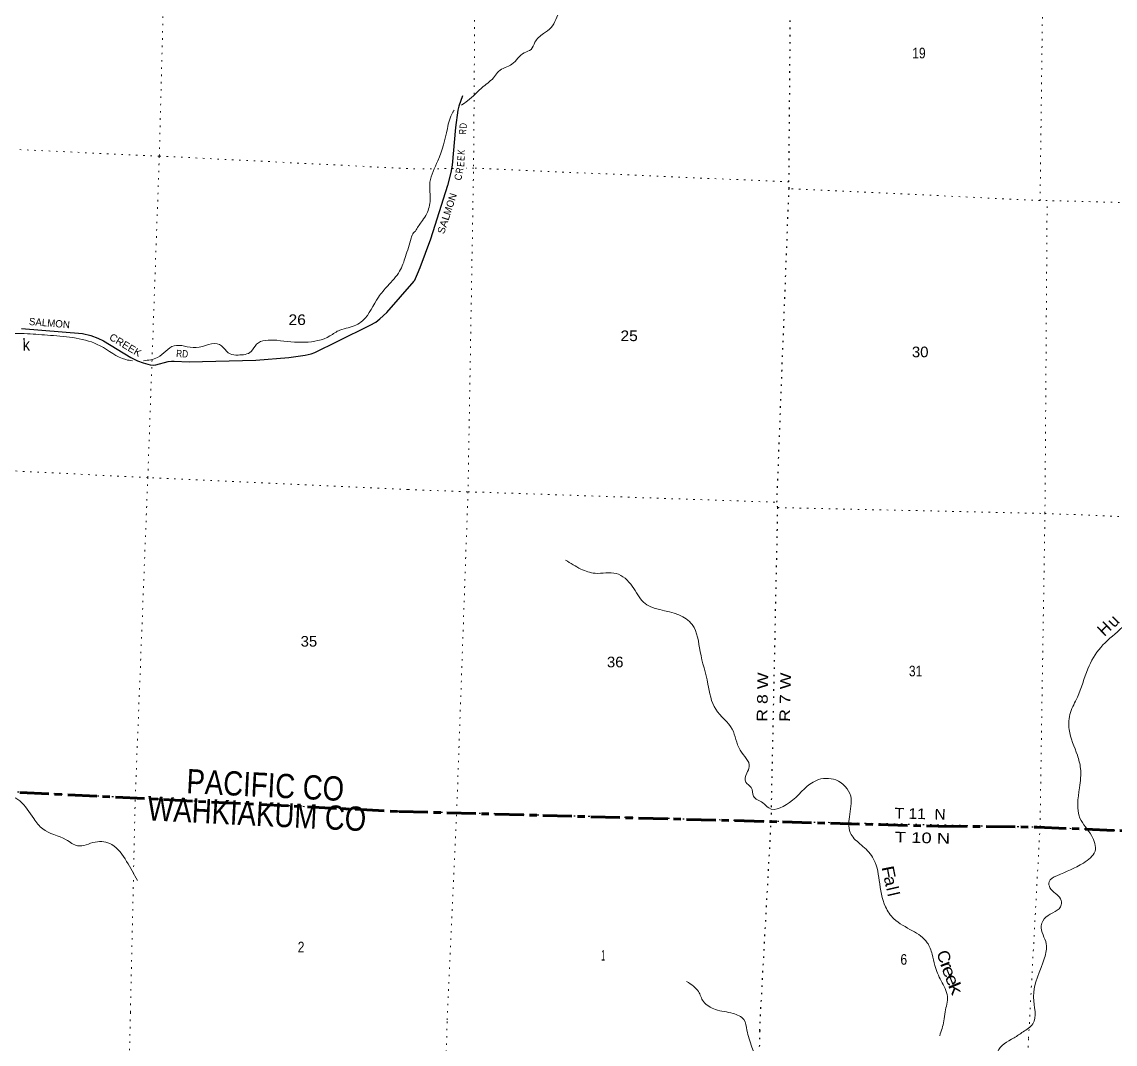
# Model space of a CAD drawing. Header units: feet. Extents: x -762378 to -505285, y -497909 to -353855.
# Drawn here: x -670589 to -652548, y -402892 to -386031 of the extents above; entities that cross this region are included whole.
import ezdxf
from ezdxf.enums import TextEntityAlignment as Align

# ---------------------------------------------------------------- set-up
doc = ezdxf.new("R2010")
doc.units = ezdxf.units.FT
doc.header["$LTSCALE"] = 80
doc.linetypes.add('DOTTED', pattern=[1.5, 0.3, -1.2])
doc.linetypes.add('LONG_DASH_SHORT_DASH', pattern=[9.9, 6, -1.2, 1.5, -1.2])
for name, color, linetype, lineweight in [('11', 7, 'LONG_DASH_SHORT_DASH', 60), ('29', 7, 'Continuous', 25), ('39', 7, 'Continuous', 13), ('6', 7, 'DOTTED', 25), ('7', 7, 'DOTTED', 13)]:
    doc.layers.add(name, color=color, linetype=linetype, lineweight=lineweight)
for name, color, linetype in [('12', 7, 'Continuous'), ('30', 7, 'Continuous'), ('41', 7, 'Continuous')]:
    doc.layers.add(name, color=color, linetype=linetype)

msp = doc.modelspace()

# ---------------------------------------------------------------- linework, layer by layer
at = {"layer": '11'}
for points in [[(-689836.61, -401747.35), (-689608.17, -397781.11), (-664369.8, -399055.43)], [(-664369.8, -399055.43), (-655471.07, -399298.03), (-653835.04, -399313.66), (-632748.46, -400207.04)]]:
    msp.add_lwpolyline(points, dxfattribs=at)
at = {"layer": '29'}
for points in [[(-663315.96, -387248.62), (-663379.18, -387423.24), (-663395.12, -387489.37), (-663433.06, -387775.04), (-663485.84, -388394.93), (-663510.9, -388514.73), (-663562.95, -388731.88), (-663845.83, -389613.46), (-664024.05, -390086.55), (-664064.54, -390191.09), (-664117.09, -390309.27)], [(-670593.65, -391090.35), (-669587.62, -391173.41), (-669453.03, -391205.41), (-669336.53, -391247.55), (-669243.77, -391294.62), (-668791.19, -391566.16), (-668678.96, -391622.36), (-668589.43, -391655.31), (-668474.17, -391688.26), (-668415.52, -391694.44), (-668377.43, -391690.26), (-668177.8, -391634.71), (-668121.21, -391626.48), (-668078.04, -391627.04), (-667830.73, -391638.86), (-666731.08, -391612.46), (-666186.54, -391567.03), (-665912.83, -391529.69), (-665814.04, -391509.09), (-665755.82, -391482.8), (-665373, -391295.08), (-664840.53, -391035.43), (-664745.86, -390981.89), (-664680.07, -390929.99), (-664564.74, -390825.37), (-664117.09, -390309.27)]]:
    msp.add_lwpolyline(points, dxfattribs=at)
at = {"layer": '39'}
for points in [[(-653566.43, -375285.55), (-653758.7, -375520.4), (-653813.46, -375629.74), (-654196.93, -375878.27), (-654746.36, -376265.73), (-655013.31, -376514.94), (-655833.49, -377055.01), (-656549.93, -377627.63), (-657257, -378142.16), (-657634.17, -378378.77), (-658129.28, -378763.47), (-658780.16, -379106.35), (-659232.45, -379463.89), (-659339.34, -379742.95), (-659492.64, -380030.99), (-659719.03, -380176.57), (-659921.71, -380427.28), (-660087.19, -380982.49), (-660266.96, -381547.43), (-660475.55, -381880.45), (-660809.06, -382315.14), (-660946.27, -382690.02), (-661054.87, -383218.41), (-661123.79, -383506.39), (-661347.74, -384245.26), (-661371.28, -384656.96), (-661268.26, -384983.11), (-661317.5, -385114.7), (-661380.89, -385249.98), (-661344.4, -385323.22), (-661339.51, -385460.07), (-661281.76, -385570), (-661474.39, -385645.98), (-661712.07, -385845.6), (-661855.1, -386123.82), (-661984.03, -386225.41), (-662121.91, -386367.01), (-662186.94, -386486.16), (-662300.75, -386541.84), (-662501.95, -386728.23), (-662721.71, -386847.82), (-662787.96, -386932.76), (-662976.65, -387099.32), (-663235.24, -387334.65), (-663337.12, -387402.32)], [(-651314.33, -386661.42), (-651369.95, -387070.37), (-651347.29, -387308.18), (-651200.97, -387673.55), (-651291.23, -387928.86), (-651449.94, -388277.1), (-651447.42, -388691.42), (-651495.07, -389191.05), (-651363.16, -389658.63), (-651305.05, -390277.35), (-651624.25, -390788.79), (-652065.09, -391347.68), (-652036.75, -391688.19), (-651903.75, -392021.07), (-651761.7, -392134.96), (-651623.09, -392311.11), (-651628.67, -392379.35), (-651540.61, -392481.94), (-651583.97, -392619.69), (-651658.99, -392736.6), (-651592.66, -393172.51), (-651482.2, -393786.4), (-651602.8, -394312.49), (-651794.55, -394786.66), (-652123.1, -395617.63), (-652470.75, -396056.01), (-652786.91, -396348.33), (-652997.98, -396701.4), (-653171.56, -397171.96), (-653283.77, -397420.74), (-653306.36, -397703.76), (-653171.42, -398127.18), (-653120.13, -398343.54), (-653137.57, -398664.89), (-653129.04, -399167.82), (-652936.69, -399453.81), (-652880.31, -399710.51), (-653071.65, -399905.17), (-653512.53, -400116.17), (-653637.35, -400213.83), (-653623.55, -400312.68), (-653448.97, -400497.71), (-653437.18, -400596.52), (-653690.92, -400795.77), (-653768.55, -400938.76), (-653685.07, -401240.32), (-653712.43, -401468.94), (-653894.14, -402118.3), (-653906.27, -402558.42), (-654066.01, -402689.45), (-654214.47, -402788.97)], [(-663453.4, -387485.97), (-663478.67, -387522.07), (-663567.2, -387789.49), (-663726.19, -388324.75), (-663854.78, -388673.69), (-663854.09, -388993.45), (-663925.77, -389227.07), (-663996.46, -389330.01), (-664095.02, -389482.36)], [(-673348.22, -388394.65), (-673113.64, -388571.06), (-673008.92, -388799.67), (-673056.52, -389104.49), (-673094.6, -389456.93), (-672968.69, -389743.59), (-672523.38, -390283.29), (-671882.35, -391076.03), (-671515.93, -391275.11), (-670935.25, -391192.84), (-670497.57, -391174.54), (-670119.47, -391202.49), (-669297.23, -391373.99), (-668872.29, -391602.56), (-668765.06, -391621.84)], [(-666381.71, -391283.45), (-665505.22, -391210.6), (-665341.08, -391115.06), (-665202.92, -391077.14), (-664965.59, -390959.75), (-664705.67, -390571.02), (-664552.85, -390386.45), (-664355.89, -390142.83), (-664257.71, -389902.1), (-664165.64, -389598.72), (-664124.57, -389509.34), (-664095.02, -389482.36)], [(-668583.5, -391619.57), (-668350.51, -391567.37), (-668077.34, -391373.95), (-667715.56, -391402.52), (-667326.61, -391354.12), (-667261.78, -391406.56), (-667153.85, -391507.31), (-667020.57, -391526.36), (-666806.5, -391469.43), (-666716.13, -391349.38), (-666381.71, -391283.45)], [(-661617.09, -394909.2), (-661363.26, -395055.84), (-661129.77, -395125.6), (-660782.24, -395129.62), (-660515.84, -395340.91), (-660331.01, -395604.6), (-659749.03, -395811.12), (-659527.71, -395973.1), (-659395.24, -396416.57), (-659266.91, -396952.44), (-659139.87, -397369.64), (-658866.1, -397697.73), (-658737.4, -398042.58), (-658584.98, -398317.59), (-658625.54, -398421.22), (-658645.12, -398573.6), (-658552.63, -398658.19), (-658517.75, -398801.77), (-658361.55, -398911.97), (-658265.04, -398996.65), (-657874.34, -398870.96), (-657478.98, -398542.27), (-657155.32, -398535.69), (-656912.3, -398802.74), (-656934.17, -399142.09), (-656904.68, -399432.35), (-656735.94, -399609.2), (-656551.64, -399808.52), (-656439.93, -400193.19), (-656335.44, -400629.98), (-656199.25, -400824.17), (-655894.36, -401022.27), (-655647.72, -401219.02), (-655567.72, -401409.91), (-655521.81, -401597.99), (-655421.05, -401847.67), (-655316.51, -402107.49), (-655354.47, -402360), (-655376.01, -402510.32), (-655443.37, -402754.08)], [(-676495.73, -398166.09), (-676462.87, -398158.94), (-676210.7, -398211.31), (-675912.69, -398085.78), (-675796.03, -398027.02), (-675614.36, -398079.16), (-675470.55, -398118), (-675336.67, -398152.49), (-675247.94, -398213.76), (-675117.07, -398215.91), (-675084.44, -398331.82), (-674940.38, -398491.58), (-674595.91, -398683.93), (-674391.15, -398642.08), (-674132.31, -398481.04), (-673992.14, -398507.67), (-673820.54, -398623.98), (-673479.89, -398681.18), (-672691.38, -398780.86), (-672477.95, -398719.13), (-672370.03, -398553.29), (-672118.68, -398567.34), (-671266.79, -398701.28), (-670623.8, -398880.96), (-670393.22, -399172.46), (-670245.45, -399342.42), (-669858.27, -399522.01), (-669670, -399620.71), (-669378.02, -399559.48), (-669105.36, -399600.4), (-668860.25, -399878.26), (-668678.71, -400192.38)], [(-658625.96, -402663.73), (-658676.87, -402488.21), (-658853.39, -402387.6), (-659143.21, -402320.56), (-659343.09, -402187.23), (-659425.74, -402024.44), (-659504.13, -401938.16), (-659620.82, -401857.04)], [(-658625.96, -402663.73), (-658543.76, -402941.36), (-658438.9, -403157.28), (-658312.13, -403305.43), (-658172.28, -403566.52), (-658160.34, -403798.05), (-658079.65, -404015.33), (-657977.71, -404265.35), (-657877.98, -404446.96), (-657835.36, -404659.2), (-657761.6, -404910.47), (-657713.6, -405146.99), (-657649.02, -405289.45), (-657648.89, -405302.54)], [(-654214.47, -402788.97), (-654488.08, -403022.07), (-654547.22, -403279.83), (-654657.18, -403407.55), (-654731.36, -403550.32), (-654773.97, -403716.04), (-654905.31, -403891.44), (-655121.03, -403988.19), (-655302.92, -404174.3), (-655459.82, -404403.3), (-655794.26, -404730.07), (-656080.77, -404993.79), (-656455.76, -405106.36), (-656663.63, -405134.96), (-656768.76, -405156.26), (-656816.3, -405356.03), (-656830.51, -405512.46), (-656839.03, -405757.51), (-656933.03, -405889.69), (-657056.99, -405938.63), (-657211.72, -405934.48), (-657517.52, -405940.34), (-657762.89, -406018.2), (-657948.46, -406266.53), (-658068.28, -406462.35), (-658064.44, -406772.06), (-658054.99, -407021.61), (-658136.81, -407073.7), (-658215.79, -407019.31), (-658295.76, -407077.47), (-658267.24, -407214.95), (-658284.1, -407395.44), (-658404.66, -407770.17), (-658630.89, -408035.51), (-658875.74, -408320.45), (-658881.48, -408461.03), (-658934.97, -408582.23), (-659012.77, -408634.42), (-659074.98, -408705.13), (-658990.03, -408838.09), (-658974.62, -408939.02), (-659093.14, -409010.23), (-659169.16, -409146.91), (-659186.43, -409267.07), (-659275.82, -409377.26), (-659283.07, -409574.09), (-659162.04, -409635.64), (-658928.47, -409623.81), (-658750.92, -409676.83), (-658691.05, -409845.3), (-658714.08, -409955.26), (-658814.3, -410018.92), (-658855.31, -410124.37), (-658976.3, -410137.2), (-659039.29, -410161.65), (-658952.71, -410308.73), (-658927.68, -410426), (-659032.11, -410421.19), (-659200.2, -410390.54), (-659303.72, -410502.36), (-659279.61, -410730.19), (-659273.03, -410861.04), (-659348.11, -410810.78), (-659428.71, -410665.87), (-659540.52, -410560.34), (-659630.48, -410616.23), (-659563.75, -410829.12), (-659453.86, -411006.97), (-659497.23, -411050.04), (-659619.43, -411032.69), (-659692.68, -411064.9), (-659778.83, -410986.82), (-659816.19, -410831.37), (-659906.65, -410707.41), (-659961.27, -410729.99), (-660046.07, -410894.58), (-660142.46, -411040.76), (-660186.59, -410961.17), (-660235.68, -410841.24), (-660289.79, -410682.97), (-660296.53, -410558.14), (-660276.33, -410502.54)]]:
    msp.add_spline(points, degree=3, dxfattribs=at)
at = {"layer": '6'}
for points in [[(-658413.87, -402668.49), (-658224.16, -399222.28), (-658114.96, -394043.1), (-658128.99, -393954.29), (-657929.64, -388780.68), (-657931.11, -388670.04), (-657893.05, -384218.65), (-657885.29, -383444.61), (-657671.7, -378874.61), (-657645.02, -378151.28), (-657473.94, -373682.86), (-657455.41, -372876.89), (-657390.55, -367959.57), (-657260.86, -363281.05), (-657079.47, -358014.51), (-657079.49, -357928.04), (-657016.43, -356963.04)], [(-664369.8, -399055.43), (-668719.18, -398833.7), (-674044.86, -398564.05), (-679233.61, -398305.67), (-684477.14, -398040.75), (-689608.17, -397781.11), (-689767.37, -397774.25)], [(-632748.46, -400207.04), (-633089.57, -400194), (-638215.67, -399974.19), (-643383.36, -399758.87), (-648598.65, -399533.38), (-653779.5, -399317.67), (-658220.59, -399218.71), (-663410.89, -399078.99), (-664369.8, -399055.43)], [(-658413.87, -402668.49), (-658439.38, -403780.51), (-658461.64, -404391.08), (-658687.44, -408952.76), (-658715.25, -409545.1), (-658805.37, -413291.33)]]:
    msp.add_lwpolyline(points, dxfattribs=at)
at = {"layer": '7'}
msp.add_line((-663469.27, -388450.1), (-664063.63, -388459.12), dxfattribs=at)
for points in [[(-668798.41, -402368.83), (-668719.18, -398842.03), (-668511.21, -393549.32), (-668321.12, -388245.12), (-668181.22, -382935.3), (-668030.76, -377609.68), (-667932.8, -372288.45), (-667750.9, -367245.98)], [(-662638.64, -367594.77), (-662807.9, -372596.14), (-662892, -377913.19), (-663096.15, -383120.88), (-663134.86, -388386.7), (-663226.78, -393782), (-663415.63, -399110.7), (-663571.71, -402520.24)], [(-653786.85, -388977.12), (-653729.57, -384389.43), (-653374.15, -378982.13)], [(-690592.19, -387152.88), (-689394.44, -387201.18), (-684166.15, -387486.59), (-678868, -387727.86), (-673621.16, -387999.75), (-668321.12, -388245.12), (-664063.63, -388459.12)], [(-657931.11, -388670.04), (-663129.09, -388444.93), (-663250.49, -388446.77)], [(-632456.49, -389596.9), (-632842.02, -389618.8), (-632998.62, -389613.16), (-637823.68, -389551.75), (-638012.13, -389533.31), (-643102.56, -389302.87), (-643333.56, -389299.53), (-648326.73, -389121.61), (-648638.02, -389114.4), (-653670.32, -388977.81), (-653786.85, -388977.12), (-657929.64, -388780.68)], [(-653977.02, -402795.1), (-653787.77, -399310.91), (-653706.63, -394139.11), (-653670.32, -388977.81)], [(-664216.35, -393744.43), (-668511.21, -393549.32), (-673844.7, -393278.7), (-679103.99, -393018.51), (-684351.26, -392760.71), (-689560.12, -392498.1), (-690318.15, -392462.27)], [(-664216.35, -393744.43), (-663226.78, -393782), (-658128.99, -393954.29)], [(-658114.96, -394043.1), (-653708.64, -394139.07), (-648547.37, -394347.02), (-647937.64, -394365.54)], [(-668798.41, -402368.83), (-668837.92, -404054.12), (-669062.64, -409285.96), (-669340.57, -414548.22), (-669539.75, -418607.4)], [(-663571.71, -402520.24), (-663615.6, -404097.95), (-663935.48, -409324.57), (-664171.51, -414573.55), (-664178.47, -414741.2)], [(-654221.57, -410455.26), (-654199.43, -409033.01), (-654024.12, -404025.67), (-653977.02, -402795.1)]]:
    msp.add_lwpolyline(points, dxfattribs=at)

# ---------------------------------------------------------------- texts
at = {"layer": '12', "width": 0.85}
for s, p in [('PACIFIC CO', (-667880.57, -398752.2)), ('WAHKIAKUM CO', (-668524.87, -399199.32))]:
    msp.add_text(s, height=400, rotation=357.11, dxfattribs=at).set_placement(p)
at = {"layer": '30'}
for s, rotation, width, p in [('R', 85.435, 0.7, (-663255.67, -387848.38)), ('D', 86.435, 0.7, (-663246.49, -387748.06)), ('E', 85.133, 0.8, (-663283.27, -388285.39)), ('K', 85.133, 0.75, (-663279.04, -388185.44)), ('E', 85.133, 0.8, (-663288.04, -388383.09)), ('C', 76.521, 0.9, (-663330.42, -388605.09)), ('R', 81.185, 0.8, (-663309.87, -388493.09)), ('M', 72.21, 0.95, (-663502.93, -389167.89)), ('O', 72.21, 0.95, (-663462.89, -389047.46)), ('A', 72.21, 1.1, (-663569.72, -389374.44)), ('L', 72.21, 1.2, (-663535.19, -389266.88)), ('S', 72.21, 1.05, (-663605.39, -389485.61))]:
    msp.add_text(s, height=120, rotation=rotation, dxfattribs=dict(at, width=width)).set_placement(p, align=Align.CENTER)
msp.add_text('N', height=120, rotation=72.21, dxfattribs=at).set_placement((-663425.29, -388934.68), align=Align.CENTER)
msp.add_text('SALMON', height=120, rotation=355.28, dxfattribs=at).set_placement((-670477.26, -391029.72))
for s, rotation, width, p in [('CREEK', 329.037, 1.05, (-669159.69, -391263.43)), ('RD', 357.264, 0.85, (-668045.58, -391559.32))]:
    msp.add_text(s, height=120, rotation=rotation, dxfattribs=dict(at, width=width)).set_placement(p)
at = {"layer": '41'}
for s, rotation, width, p in [('k', 1.461, 0.9, (-670513.83, -391455.9)), ('F', 281.183, 1.3, (-656383.77, -400074.17)), ('a', 283.036, 1.1, (-656351.04, -400222.4)), ('C', 288.235, 1.05, (-655466.67, -401478.69)), ('r', 291.967, 1.4, (-655417.94, -401622.94)), ('e', 291.987, 1.25, (-655382.11, -401730.44)), ('e', 291.987, 1.25, (-655327.82, -401869.77)), ('k', 292.873, 1.45, (-655272.03, -402011.5))]:
    msp.add_text(s, height=200, rotation=rotation, dxfattribs=dict(at, width=width)).set_placement(p, align=Align.CENTER)
for s, rotation, p in [('H', 43.817, (-652657.75, -396111.03)), ('u', 46.187, (-652511.79, -395981.04)), ('l', 283.036, (-656320.73, -400347.13)), ('l', 283.036, (-656302.96, -400440.49))]:
    msp.add_text(s, height=200, rotation=rotation, dxfattribs=at).set_placement(p, align=Align.CENTER)
at = {"layer": '6'}
for s, rotation, width, p in [('R 8 W', 88.792, 1.25, (-658289.48, -397576.41)), ('R 7 W', 88.792, 1.25, (-657915.15, -397578.94)), ('T 11  N', 358.438, 1.1, (-656190.17, -399168.74)), ('T 10 N', 358.438, 1.3, (-656185.89, -399563.69))]:
    msp.add_text(s, height=175, rotation=rotation, dxfattribs=dict(at, width=width)).set_placement(p)
at = {"layer": '7'}
for s, width, p in [('19', 0.85, (-655896.48, -386632.87)), ('26', 1.1, (-666189.07, -391031.3)), ('25', 1.1, (-660711.3, -391296.36)), ('30', 1.05, (-655901.87, -391562.57)), ('35', 1.05, (-665989.21, -396335.48)), ('36', 1.05, (-660934.71, -396677.37)), ('31', 0.85, (-655951.67, -396825.81)), ('2', 0.85, (-666037.19, -401378.35)), ('1', 0.4, (-661028.96, -401515.19)), ('6', 0.85, (-656091.38, -401582.92))]:
    msp.add_text(s, height=175, dxfattribs=dict(at, width=width)).set_placement(p)

doc.saveas('drawing.dxf')
